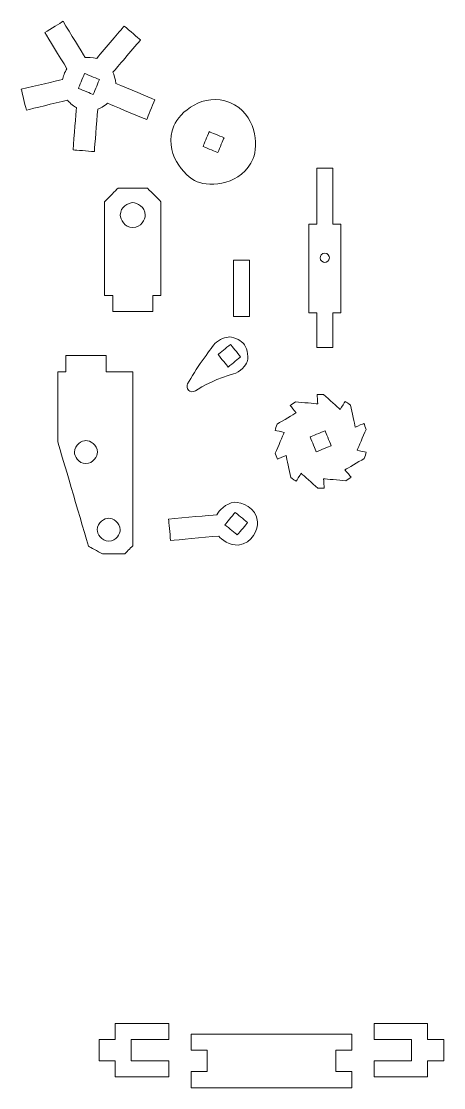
# Model space of a CAD drawing. Header units: millimetres. Extents: x -5059 to 5976, y -2595 to 3315.
# Drawn here: x -3298.5 to -3140.8, y 319.5 to 717.6 of the extents above; entities that cross this region are included whole.
import ezdxf

# ---------------------------------------------------------------- set-up
doc = ezdxf.new("R2010")
doc.units = ezdxf.units.MM
doc.header["$MEASUREMENT"] = 0
doc.layers.add('Layer 1', color=7, linetype='Continuous')

msp = doc.modelspace()

# ---------------------------------------------------------------- linework, layer by layer
at = {"layer": 'Layer 1', "color": 18, "lineweight": 9}
for points in [[(-3289.7199, 713.3803), (-3287.4475, 714.7756), (-3284.0388, 716.8687), (-3282.9026, 717.5664)], [(-3282.9026, 717.5664), (-3280.1406, 713.0684), (-3275.9977, 706.3214), (-3274.6167, 704.0725)], [(-3281.434, 699.8863), (-3284.196, 704.3843), (-3288.3389, 711.1313), (-3289.7199, 713.3803)], [(-3270.3275, 703.7388), (-3266.9032, 707.7555), (-3261.7666, 713.7806), (-3260.0545, 715.789)], [(-3260.0545, 715.789), (-3258.0252, 714.0589), (-3254.9812, 711.4639), (-3253.9665, 710.5989)], [(-3253.9665, 710.5989), (-3257.3909, 706.5822), (-3262.5274, 700.5571), (-3264.2396, 698.5487)], [(-3270.3275, 703.7388), (-3271.7327, 704.1649), (-3273.8896, 704.1743), (-3274.6167, 704.0725)], [(-3281.434, 699.8863), (-3282.2736, 698.6815), (-3282.949, 696.6332), (-3283.0768, 695.9102)], [(-3274.8567, 698.0874), (-3275.6204, 696.2389), (-3276.7659, 693.4662), (-3277.1478, 692.542)], [(-3269.3113, 695.7963), (-3271.1598, 696.56), (-3273.9324, 697.7055), (-3274.8567, 698.0874)], [(-3263.2315, 694.3663), (-3263.2604, 695.8345), (-3263.918, 697.8886), (-3264.2396, 698.5487)], [(-3298.4708, 692.1997), (-3293.3395, 693.4365), (-3285.6425, 695.2918), (-3283.0768, 695.9102)], [(-3271.6024, 690.2509), (-3270.8387, 692.0994), (-3269.6932, 694.872), (-3269.3113, 695.7963)], [(-3263.2315, 694.3663), (-3258.3532, 692.3508), (-3251.0357, 689.3276), (-3248.5965, 688.3198)], [(-3296.5962, 684.4224), (-3297.2211, 687.0148), (-3298.1584, 690.9035), (-3298.4708, 692.1997)], [(-3277.1478, 692.542), (-3275.2993, 691.7783), (-3272.5266, 690.6328), (-3271.6024, 690.2509)], [(-3281.2022, 688.1329), (-3286.3336, 686.8961), (-3294.0305, 685.0408), (-3296.5962, 684.4224)], [(-3281.2022, 688.1329), (-3280.3158, 686.9622), (-3278.5764, 685.6868), (-3277.9283, 685.3418)], [(-3279.1565, 669.5547), (-3278.7471, 674.8171), (-3278.133, 682.7106), (-3277.9283, 685.3418)], [(-3266.2863, 686.9725), (-3267.343, 685.953), (-3269.2588, 684.962), (-3269.9524, 684.7214)], [(-3251.6513, 680.926), (-3256.5296, 682.9415), (-3263.8471, 685.9648), (-3266.2863, 686.9725)], [(-3248.5965, 688.3198), (-3249.6148, 685.8552), (-3251.1422, 682.1583), (-3251.6513, 680.926)], [(-3269.9524, 684.7214), (-3270.3618, 679.459), (-3270.9759, 671.5654), (-3271.1806, 668.9342)], [(-3228.3351, 676.3891), (-3229.0988, 674.5407), (-3230.2444, 671.768), (-3230.6262, 670.8438)], [(-3222.7898, 674.098), (-3224.6382, 674.8617), (-3227.4109, 676.0073), (-3228.3351, 676.3891)], [(-3225.0809, 668.5527), (-3224.3172, 670.4011), (-3223.1716, 673.1738), (-3222.7898, 674.098)], [(-3271.1806, 668.9342), (-3273.8392, 669.141), (-3277.8271, 669.4513), (-3279.1565, 669.5547)], [(-3230.6262, 670.8438), (-3228.7778, 670.0801), (-3226.0051, 668.9345), (-3225.0809, 668.5527)], [(-3188.1508, 662.7892), (-3186.1508, 662.7892), (-3183.1508, 662.7892), (-3182.1508, 662.7892)], [(-3188.1508, 662.7892), (-3188.1508, 655.7892), (-3188.1508, 645.2892), (-3188.1508, 641.7892)], [(-3182.1508, 641.7892), (-3182.1508, 648.7892), (-3182.1508, 659.2892), (-3182.1508, 662.7892)], [(-3267.3608, 650.2342), (-3265.6942, 651.9009), (-3263.1942, 654.4009), (-3262.3608, 655.2342)], [(-3262.3608, 655.2342), (-3258.6942, 655.2342), (-3253.1942, 655.2342), (-3251.3608, 655.2342)], [(-3251.3608, 655.2342), (-3249.6942, 653.5676), (-3247.1942, 651.0676), (-3246.3608, 650.2342)], [(-3267.3608, 615.2342), (-3267.3608, 626.9009), (-3267.3608, 644.4009), (-3267.3608, 650.2342)], [(-3246.3608, 650.2342), (-3246.3608, 638.5676), (-3246.3608, 621.0676), (-3246.3608, 615.2342)], [(-3191.1508, 641.7892), (-3190.1508, 641.7892), (-3188.6508, 641.7892), (-3188.1508, 641.7892)], [(-3191.1508, 608.7892), (-3191.1508, 619.7892), (-3191.1508, 636.2892), (-3191.1508, 641.7892)], [(-3182.1508, 641.7892), (-3181.1508, 641.7892), (-3179.6508, 641.7892), (-3179.1508, 641.7892)], [(-3179.1508, 641.7892), (-3179.1508, 630.7892), (-3179.1508, 614.2892), (-3179.1508, 608.7892)], [(-3219.2897, 628.3922), (-3217.2897, 628.3922), (-3214.2897, 628.3922), (-3213.2897, 628.3922)], [(-3219.2897, 628.3922), (-3219.2897, 621.3922), (-3219.2897, 610.8922), (-3219.2897, 607.3922)], [(-3213.2897, 607.3922), (-3213.2897, 614.3922), (-3213.2897, 624.8922), (-3213.2897, 628.3922)], [(-3264.3608, 615.2342), (-3265.3608, 615.2342), (-3266.8608, 615.2342), (-3267.3608, 615.2342)], [(-3264.3608, 609.2342), (-3264.3608, 611.2342), (-3264.3608, 614.2342), (-3264.3608, 615.2342)], [(-3249.3608, 615.2342), (-3249.3608, 613.2342), (-3249.3608, 610.2342), (-3249.3608, 609.2342)], [(-3246.3608, 615.2342), (-3247.3608, 615.2342), (-3248.8608, 615.2342), (-3249.3608, 615.2342)], [(-3249.3608, 609.2342), (-3254.3608, 609.2342), (-3261.8608, 609.2342), (-3264.3608, 609.2342)], [(-3213.2897, 607.3922), (-3215.2897, 607.3922), (-3218.2897, 607.3922), (-3219.2897, 607.3922)], [(-3188.1508, 608.7892), (-3189.1508, 608.7892), (-3190.6508, 608.7892), (-3191.1508, 608.7892)], [(-3188.1508, 608.7892), (-3188.1508, 604.4558), (-3188.1508, 597.9558), (-3188.1508, 595.7892)], [(-3179.1508, 608.7892), (-3180.1508, 608.7892), (-3181.6508, 608.7892), (-3182.1508, 608.7892)], [(-3182.1508, 608.7892), (-3182.1508, 604.4558), (-3182.1508, 597.9558), (-3182.1508, 595.7892)], [(-3236.3972, 582.1792), (-3233.4952, 587.546), (-3228.1213, 594.9021), (-3226.1599, 597.2385)], [(-3220.4104, 596.9625), (-3221.9481, 595.6836), (-3224.2547, 593.7654), (-3225.0235, 593.1259)], [(-3216.5738, 592.3494), (-3217.8527, 593.8871), (-3219.771, 596.1937), (-3220.4104, 596.9625)], [(-3182.1508, 595.7892), (-3184.1508, 595.7892), (-3187.1508, 595.7892), (-3188.1508, 595.7892)], [(-3281.8416, 592.7518), (-3276.8416, 592.7518), (-3269.3416, 592.7518), (-3266.8416, 592.7518)], [(-3281.8416, 586.7518), (-3281.8416, 588.7518), (-3281.8416, 591.7518), (-3281.8416, 592.7518)], [(-3266.8416, 592.7518), (-3266.8416, 590.7518), (-3266.8416, 587.7518), (-3266.8416, 586.7518)], [(-3225.0235, 593.1259), (-3223.7447, 591.5882), (-3221.8264, 589.2817), (-3221.1869, 588.5128)], [(-3221.1869, 588.5128), (-3219.6492, 589.7917), (-3217.3427, 591.71), (-3216.5738, 592.3494)], [(-3284.8416, 560.573), (-3284.8416, 569.2993), (-3284.8416, 582.3886), (-3284.8416, 586.7518)], [(-3284.8416, 586.7518), (-3283.8416, 586.7518), (-3282.3416, 586.7518), (-3281.8416, 586.7518)], [(-3266.8416, 586.7518), (-3263.5082, 586.7518), (-3258.5082, 586.7518), (-3256.8416, 586.7518)], [(-3256.8416, 586.7518), (-3256.8416, 565.092), (-3256.8416, 532.6025), (-3256.8416, 521.7726)], [(-3219.2577, 585.9094), (-3224.4183, 584.7448), (-3231.3237, 581.116), (-3233.4863, 579.5928)], [(-3185.62, 578.2342), (-3186.4327, 578.2845), (-3187.6508, 578.2464), (-3188.0567, 578.2149)], [(-3187.7853, 574.7254), (-3187.8758, 575.8885), (-3188.0115, 577.6333), (-3188.0567, 578.2149)], [(-3185.62, 578.2342), (-3183.5379, 576.3888), (-3180.4147, 573.6206), (-3179.3737, 572.6979)], [(-3196.0928, 575.5329), (-3196.7798, 575.0958), (-3197.743, 574.3491), (-3198.0528, 574.0849)], [(-3195.7821, 571.4215), (-3196.539, 572.3093), (-3197.6743, 573.641), (-3198.0528, 574.0849)], [(-3196.0928, 575.5329), (-3193.3236, 575.2637), (-3189.1699, 574.86), (-3187.7853, 574.7254)], [(-3179.3737, 572.6979), (-3178.7632, 573.6921), (-3177.8475, 575.1834), (-3177.5423, 575.6805)], [(-3175.5595, 574.2639), (-3176.1875, 574.7822), (-3177.1953, 575.4675), (-3177.5423, 575.6805)], [(-3175.5595, 574.2639), (-3174.9598, 571.5471), (-3174.0602, 567.4719), (-3173.7603, 566.1135)], [(-3202.9777, 567.1917), (-3200.5792, 568.6016), (-3196.9814, 570.7165), (-3195.7821, 571.4215)], [(-3202.9777, 567.1917), (-3203.2766, 566.4343), (-3203.6168, 565.264), (-3203.7122, 564.8682)], [(-3173.7603, 566.1135), (-3172.682, 566.5589), (-3171.0646, 567.2272), (-3170.5255, 567.4499)], [(-3169.7541, 565.1384), (-3169.9575, 565.9269), (-3170.3701, 567.0737), (-3170.5255, 567.4499)], [(-3200.3097, 564.0481), (-3201.4439, 564.3215), (-3203.1451, 564.7315), (-3203.7122, 564.8682)], [(-3203.6448, 556.3967), (-3202.5331, 558.9472), (-3200.8655, 562.7729), (-3200.3097, 564.0481)], [(-3185.0723, 564.6858), (-3186.9208, 563.9221), (-3189.6934, 562.7765), (-3190.6177, 562.3947)], [(-3190.6177, 562.3947), (-3189.854, 560.5462), (-3188.7084, 557.7736), (-3188.3266, 556.8493)], [(-3182.7812, 559.1404), (-3183.5449, 560.9889), (-3184.6905, 563.7616), (-3185.0723, 564.6858)], [(-3169.7541, 565.1384), (-3170.8658, 562.588), (-3172.5334, 558.7623), (-3173.0892, 557.487)], [(-3273.4253, 521.6513), (-3277.2307, 534.6252), (-3282.9389, 554.0861), (-3284.8416, 560.573)], [(-3188.3266, 556.8493), (-3186.4781, 557.613), (-3183.7055, 558.7586), (-3182.7812, 559.1404)], [(-3173.0892, 557.487), (-3171.955, 557.2137), (-3170.2538, 556.8036), (-3169.6867, 556.6669)], [(-3202.8734, 554.0852), (-3203.1843, 554.8377), (-3203.5431, 556.0025), (-3203.6448, 556.3967)], [(-3199.6386, 555.4217), (-3200.7169, 554.9762), (-3202.3342, 554.3079), (-3202.8734, 554.0852)], [(-3197.8394, 547.2712), (-3198.4391, 549.988), (-3199.3387, 554.0633), (-3199.6386, 555.4217)], [(-3170.4212, 554.3434), (-3172.8197, 552.9335), (-3176.4175, 550.8186), (-3177.6168, 550.1137)], [(-3170.4212, 554.3434), (-3170.1223, 555.1008), (-3169.7821, 556.2711), (-3169.6867, 556.6669)], [(-3177.6168, 550.1137), (-3176.8599, 549.2259), (-3175.7246, 547.8941), (-3175.3461, 547.4502)], [(-3197.8394, 547.2712), (-3197.2114, 546.7529), (-3196.2036, 546.0677), (-3195.8566, 545.8546)], [(-3194.0252, 548.8372), (-3194.6357, 547.843), (-3195.5514, 546.3517), (-3195.8566, 545.8546)], [(-3187.7789, 543.3009), (-3189.861, 545.1463), (-3192.9841, 547.9145), (-3194.0252, 548.8372)], [(-3177.3061, 546.0022), (-3180.0753, 546.2714), (-3184.229, 546.6752), (-3185.6136, 546.8097)], [(-3185.6136, 546.8097), (-3185.5231, 545.6466), (-3185.3874, 543.9019), (-3185.3422, 543.3203)], [(-3177.3061, 546.0022), (-3176.6191, 546.4393), (-3175.6559, 547.1861), (-3175.3461, 547.4502)], [(-3187.7789, 543.3009), (-3186.9662, 543.2507), (-3185.7481, 543.2887), (-3185.3422, 543.3203)], [(-3218.9401, 537.9954), (-3222.0064, 537.7136), (-3224.8286, 534.7763), (-3225.4732, 533.3782)], [(-3218.5962, 534.2538), (-3219.8751, 532.7161), (-3221.7934, 530.4096), (-3222.4328, 529.6407)], [(-3213.9831, 530.4172), (-3215.5208, 531.6961), (-3217.8274, 533.6144), (-3218.5962, 534.2538)], [(-3243.4691, 531.7243), (-3237.4705, 532.2756), (-3228.4725, 533.1025), (-3225.4732, 533.3782)], [(-3242.737, 523.7579), (-3242.9811, 526.4134), (-3243.3471, 530.3966), (-3243.4691, 531.7243)], [(-3222.4328, 529.6407), (-3220.8951, 528.3619), (-3218.5886, 526.4436), (-3217.8197, 525.8041)], [(-3217.8197, 525.8041), (-3216.5409, 527.3418), (-3214.6226, 529.6484), (-3213.9831, 530.4172)], [(-3268.1569, 518.7726), (-3269.913, 519.7322), (-3272.5472, 521.1716), (-3273.4253, 521.6513)], [(-3256.8416, 521.7726), (-3257.8416, 520.7726), (-3259.3416, 519.2726), (-3259.8416, 518.7726)], [(-3224.7411, 525.4117), (-3230.7397, 524.8605), (-3239.7377, 524.0336), (-3242.737, 523.7579)], [(-3217.4759, 522.0625), (-3220.5422, 521.7808), (-3223.8525, 524.1544), (-3224.7411, 525.4117)], [(-3259.8416, 518.7726), (-3262.6133, 518.7726), (-3266.771, 518.7726), (-3268.1569, 518.7726)], [(-3243.4002, 343.4614), (-3250.0668, 343.4614), (-3260.0668, 343.4614), (-3263.4002, 343.4614)], [(-3263.4002, 343.4614), (-3263.4002, 341.4614), (-3263.4002, 338.4614), (-3263.4002, 337.4614)], [(-3243.4002, 337.4614), (-3243.4002, 339.4614), (-3243.4002, 342.4614), (-3243.4002, 343.4614)], [(-3166.7615, 337.4614), (-3166.7615, 339.4614), (-3166.7615, 342.4614), (-3166.7615, 343.4614)], [(-3166.7615, 343.4614), (-3160.0948, 343.4614), (-3150.0948, 343.4614), (-3146.7615, 343.4614)], [(-3146.7615, 343.4614), (-3146.7615, 341.4614), (-3146.7615, 338.4614), (-3146.7615, 337.4614)], [(-3175.0808, 339.4688), (-3195.0808, 339.4688), (-3225.0808, 339.4688), (-3235.0808, 339.4688)], [(-3235.0808, 339.4688), (-3235.0808, 337.4688), (-3235.0808, 334.4688), (-3235.0808, 333.4688)], [(-3175.0808, 333.4688), (-3175.0808, 335.4688), (-3175.0808, 338.4688), (-3175.0808, 339.4688)], [(-3263.4002, 337.4614), (-3265.4002, 337.4614), (-3268.4002, 337.4614), (-3269.4002, 337.4614)], [(-3269.4002, 337.4614), (-3269.4002, 334.7947), (-3269.4002, 330.7947), (-3269.4002, 329.4614)], [(-3257.4002, 329.4614), (-3257.4002, 332.1281), (-3257.4002, 336.1281), (-3257.4002, 337.4614)], [(-3257.4002, 337.4614), (-3252.7335, 337.4614), (-3245.7335, 337.4614), (-3243.4002, 337.4614)], [(-3152.7615, 337.4614), (-3157.4282, 337.4614), (-3164.4282, 337.4614), (-3166.7615, 337.4614)], [(-3152.7615, 329.4614), (-3152.7615, 332.1281), (-3152.7615, 336.1281), (-3152.7615, 337.4614)], [(-3146.7615, 337.4614), (-3144.7615, 337.4614), (-3141.7615, 337.4614), (-3140.7615, 337.4614)], [(-3140.7615, 337.4614), (-3140.7615, 334.7947), (-3140.7615, 330.7947), (-3140.7615, 329.4614)], [(-3229.0808, 333.4688), (-3231.0808, 333.4688), (-3234.0808, 333.4688), (-3235.0808, 333.4688)], [(-3229.0808, 325.4688), (-3229.0808, 328.1354), (-3229.0808, 332.1354), (-3229.0808, 333.4688)], [(-3175.0808, 333.4688), (-3177.0808, 333.4688), (-3180.0808, 333.4688), (-3181.0808, 333.4688)], [(-3181.0808, 333.4688), (-3181.0808, 330.8021), (-3181.0808, 326.8021), (-3181.0808, 325.4688)], [(-3269.4002, 329.4614), (-3267.4002, 329.4614), (-3264.4002, 329.4614), (-3263.4002, 329.4614)], [(-3263.4002, 329.4614), (-3263.4002, 327.4614), (-3263.4002, 324.4614), (-3263.4002, 323.4614)], [(-3243.4002, 329.4614), (-3248.0668, 329.4614), (-3255.0668, 329.4614), (-3257.4002, 329.4614)], [(-3243.4002, 323.4614), (-3243.4002, 325.4614), (-3243.4002, 328.4614), (-3243.4002, 329.4614)], [(-3166.7615, 323.4614), (-3166.7615, 325.4614), (-3166.7615, 328.4614), (-3166.7615, 329.4614)], [(-3166.7615, 329.4614), (-3162.0948, 329.4614), (-3155.0948, 329.4614), (-3152.7615, 329.4614)], [(-3146.7615, 329.4614), (-3146.7615, 327.4614), (-3146.7615, 324.4614), (-3146.7615, 323.4614)], [(-3140.7615, 329.4614), (-3142.7615, 329.4614), (-3145.7615, 329.4614), (-3146.7615, 329.4614)], [(-3263.4002, 323.4614), (-3256.7335, 323.4614), (-3246.7335, 323.4614), (-3243.4002, 323.4614)], [(-3235.0808, 325.4688), (-3233.0808, 325.4688), (-3230.0808, 325.4688), (-3229.0808, 325.4688)], [(-3235.0808, 325.4688), (-3235.0808, 323.4688), (-3235.0808, 320.4688), (-3235.0808, 319.4688)], [(-3181.0808, 325.4688), (-3179.0808, 325.4688), (-3176.0808, 325.4688), (-3175.0808, 325.4688)], [(-3175.0808, 319.4688), (-3175.0808, 321.4688), (-3175.0808, 324.4688), (-3175.0808, 325.4688)], [(-3146.7615, 323.4614), (-3153.4282, 323.4614), (-3163.4282, 323.4614), (-3166.7615, 323.4614)], [(-3235.0808, 319.4688), (-3215.0808, 319.4688), (-3185.0808, 319.4688), (-3175.0808, 319.4688)]]:
    msp.add_open_spline(points, degree=3, dxfattribs=at)
for points in [[(-3220.5984, 687.2585), (-3230.4568, 691.3315), (-3239.459, 683.5097), (-3241.4956, 678.5805), (-3241.4956, 678.5805), (-3245.5686, 668.7221), (-3237.7468, 659.7198), (-3232.8176, 657.6833)], [(-3220.5984, 687.2585), (-3210.74, 683.1854), (-3209.8839, 671.2905), (-3211.9204, 666.3613), (-3211.9204, 666.3613), (-3215.9934, 656.5029), (-3227.8884, 655.6468), (-3232.8176, 657.6833)], [(-3256.8608, 640.5842), (-3259.9608, 640.5842), (-3261.5108, 643.6842), (-3261.5108, 645.2342), (-3261.5108, 645.2342), (-3261.5108, 648.3342), (-3258.4108, 649.8842), (-3256.8608, 649.8842)], [(-3256.8608, 640.5842), (-3253.7608, 640.5842), (-3252.2108, 643.6842), (-3252.2108, 645.2342), (-3252.2108, 645.2342), (-3252.2108, 648.3342), (-3255.3108, 649.8842), (-3256.8608, 649.8842)], [(-3185.1508, 631.0392), (-3186.3175, 631.0392), (-3186.9008, 629.8725), (-3186.9008, 629.2892), (-3186.9008, 629.2892), (-3186.9008, 628.1225), (-3185.7342, 627.5392), (-3185.1508, 627.5392)], [(-3185.1508, 631.0392), (-3183.9842, 631.0392), (-3183.4008, 629.8725), (-3183.4008, 629.2892), (-3183.4008, 629.2892), (-3183.4008, 628.1225), (-3184.5675, 627.5392), (-3185.1508, 627.5392)], [(-3226.1599, 597.2385), (-3224.7569, 598.9096), (-3221.8735, 599.7402), (-3220.7825, 599.7376), (-3220.7825, 599.7376), (-3218.6005, 599.7326), (-3216.1143, 598.0525), (-3215.4167, 597.2137)], [(-3219.2577, 585.9094), (-3216.7075, 586.4849), (-3214.5914, 589.248), (-3214.1708, 590.4856), (-3214.1708, 590.4856), (-3213.3298, 592.961), (-3214.5809, 596.2087), (-3215.4167, 597.2137)], [(-3233.4863, 579.5928), (-3234.3499, 578.9845), (-3235.5715, 579.382), (-3235.9664, 579.7328), (-3235.9664, 579.7328), (-3236.7561, 580.4345), (-3236.6485, 581.7146), (-3236.3972, 582.1792)], [(-3274.3416, 552.4518), (-3277.2082, 552.4518), (-3278.6416, 555.3184), (-3278.6416, 556.7518), (-3278.6416, 556.7518), (-3278.6416, 559.6184), (-3275.7749, 561.0518), (-3274.3416, 561.0518)], [(-3274.3416, 552.4518), (-3271.4749, 552.4518), (-3270.0416, 555.3184), (-3270.0416, 556.7518), (-3270.0416, 556.7518), (-3270.0416, 559.6184), (-3272.9082, 561.0518), (-3274.3416, 561.0518)], [(-3217.4759, 522.0625), (-3212.1649, 522.5506), (-3209.9975, 528.1056), (-3210.2416, 530.7611), (-3210.2416, 530.7611), (-3210.7296, 536.072), (-3216.2846, 538.2394), (-3218.9401, 537.9954)], [(-3265.8416, 523.4726), (-3268.7082, 523.4726), (-3270.1416, 526.3393), (-3270.1416, 527.7726), (-3270.1416, 527.7726), (-3270.1416, 530.6393), (-3267.2749, 532.0726), (-3265.8416, 532.0726)], [(-3265.8416, 523.4726), (-3262.9749, 523.4726), (-3261.5416, 526.3393), (-3261.5416, 527.7726), (-3261.5416, 527.7726), (-3261.5416, 530.6393), (-3264.4082, 532.0726), (-3265.8416, 532.0726)]]:
    msp.add_open_spline(points, degree=3, knots=[0, 0, 0, 0, 0.33333333, 0.33333333, 0.33333333, 0.33333333, 1, 1, 1, 1], dxfattribs=at)

doc.saveas('drawing.dxf')
